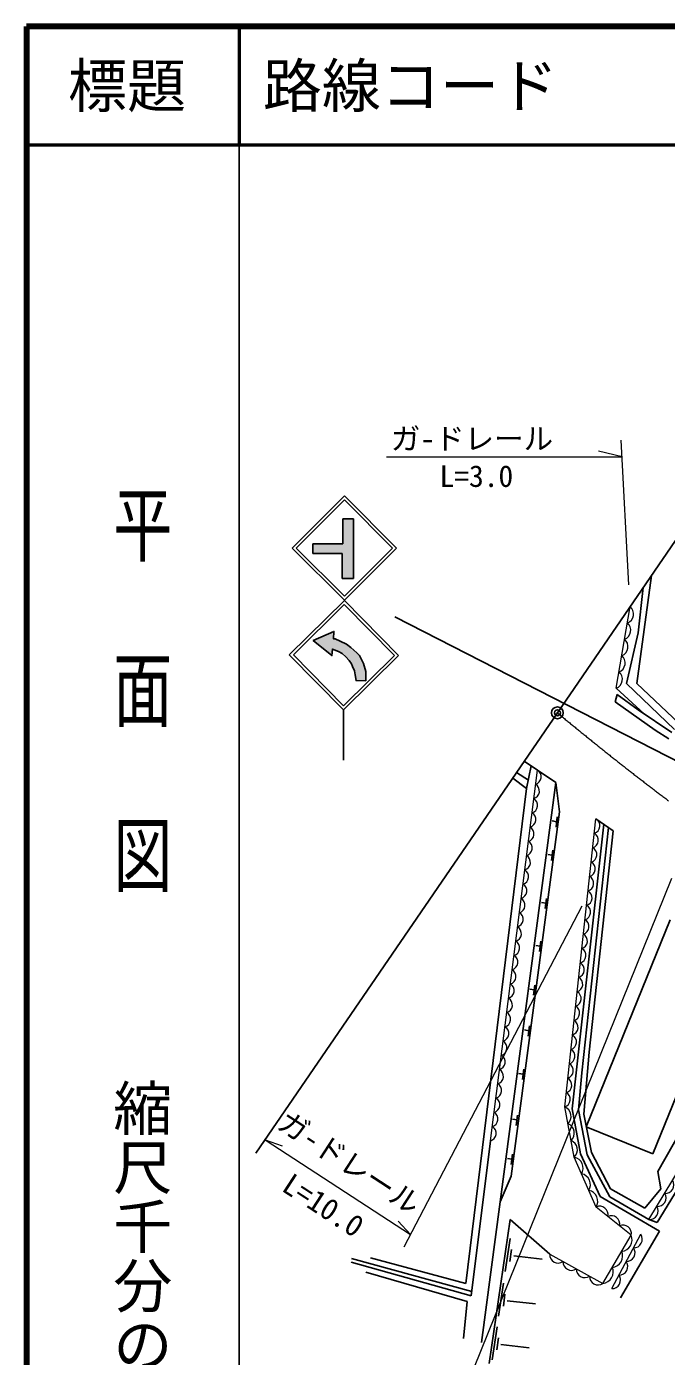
# Model space of a CAD drawing. Units: millimetres, scale not verified. Extents: x 40000 to 680000, y 20000 to 380000.
# Drawn here: x 40000 to 94172, y 267494 to 380000 of the extents above; entities that cross this region are included whole.
import ezdxf
from ezdxf.enums import TextEntityAlignment as Align

# ---------------------------------------------------------------- set-up
doc = ezdxf.new("R2010")
doc.units = ezdxf.units.MM
doc.header["$LTSCALE"] = 1000
doc.header["$PDMODE"] = 32
doc.header["$PDSIZE"] = 500
doc.linetypes.add('CHAIN', pattern=[18.5, 12, -1.5, 3.5, -1.5])
for name, color, linetype, lineweight in [('M-BGD', 7, 'Continuous', 25), ('M-BMK', 2, 'CHAIN', 13), ('M-BMK-SRVR', 3, 'Continuous', 25), ('M-STR-HTXT', 7, 'Continuous', 13), ('M-STR-STRC', 7, 'Continuous', 25), ('M-TTL', 2, 'Continuous', 140), ('M-TTL-BAND', 7, 'Continuous', 25), ('M-TTL-LINE', 7, 'Continuous', 50)]:
    doc.layers.add(name, color=color, linetype=linetype, lineweight=lineweight)
doc.layers.add('M-OTRS', color=6, linetype='Continuous')
doc.layers.add('M-TTL-TXT', color=7, linetype='Continuous')
doc.styles.add('@ＭＳ ゴシック', font='')
doc.styles.add('ＭＳ ゴシック', font='')
doc.styles.get('@ＭＳ ゴシック').set_extended_font_data('@MS Gothic')
doc.styles.get('ＭＳ ゴシック').set_extended_font_data('MS Gothic')

msp = doc.modelspace()

# ---------------------------------------------------------------- hatches: boundary and pattern name
at = {"layer": 'M-STR-STRC'}
for points in [[(66729, 333308), (66729, 335413), (64231, 335413), (64231, 336236), (66765, 336236), (66765, 338358), (67679, 338358), (67679, 333308)], [(66729, 333308), (66729, 335413), (64231, 335413), (64231, 336236), (66765, 336236), (66765, 338358), (67679, 338358), (67679, 333308)], [(66729, 333308), (66729, 335413), (64231, 335413), (64231, 336236), (66765, 336236), (66765, 338358), (67679, 338358), (67679, 333308)], [(66729, 333308), (66729, 335413), (64231, 335413), (64231, 336236), (66765, 336236), (66765, 338358), (67679, 338358), (67679, 333308)], [(66729, 333308), (66729, 335413), (64231, 335413), (64231, 336236), (66765, 336236), (66765, 338358), (67679, 338358), (67679, 333308)], [(67679, 338358), (66765, 338358), (66765, 336236), (64231, 336236), (64231, 335413), (66729, 335413), (66729, 333308), (67679, 333308)], [(65899, 327332), (65853, 326782), (64269, 328050), (66024, 328825), (65991, 328191), (66132, 328190), (66554, 328017), (67073, 327745), (67466, 327460), (67970, 327019), (68180, 326792), (68513, 326112), (68733, 325447), (68727, 324658), (67895, 324664), (67828, 325144), (67760, 325483), (67594, 325865), (67497, 326078), (67316, 326375), (67022, 326688), (66728, 326958), (66420, 327144)], [(65899, 327332), (65853, 326782), (64269, 328050), (66024, 328825), (65991, 328191), (66132, 328190), (66554, 328017), (67073, 327745), (67466, 327460), (67970, 327019), (68180, 326792), (68513, 326112), (68733, 325447), (68727, 324658), (67895, 324664), (67828, 325144), (67760, 325483), (67594, 325865), (67497, 326078), (67316, 326375), (67022, 326688), (66728, 326958), (66420, 327144)]]:
    msp.add_hatch(color=256, dxfattribs=at).paths.add_polyline_path(points)

# ---------------------------------------------------------------- linework, layer by layer
at = {"layer": 'M-BGD'}
for p, q in [((92903, 333562), (91654, 324433)), ((91774, 328710), (92208, 332548)), ((90787, 324433), (91774, 328710)), ((92294, 321845), (89922, 324019)), ((94849, 320523), (90787, 324433)), ((91654, 324433), (95224, 321079)), ((89993, 323481), (89820, 322869)), ((91774, 322191), (89993, 323481)), ((89820, 322869), (93223, 320477)), ((94632, 320291), (91774, 322191)), ((93223, 320477), (94386, 319748)), ((83246, 317102), (82136, 317851)), ((82727, 317452), (82339, 315534)), ((82339, 315534), (81160, 316427)), ((82484, 316250), (81476, 316888)), ((84816, 316047), (83246, 317102)), ((82339, 315534), (77179, 273648)), ((80104, 280562), (84816, 316047)), ((84816, 316047), (85133, 313555)), ((85133, 313555), (81031, 282745)), ((84882, 312728), (84505, 312796)), ((84935, 313139), (84824, 312272)), ((89661, 311968), (88208, 312970)), ((86199, 288446), (88866, 312517)), ((89280, 312231), (86997, 291496)), ((87637, 293226), (89661, 311968)), ((84506, 309901), (84129, 309969)), ((84558, 310312), (84448, 309445)), ((84017, 306247), (83907, 305380)), ((83965, 305836), (83588, 305904)), ((87372, 286928), (94499, 304431)), ((83481, 302202), (83104, 302270)), ((83533, 302612), (83423, 301746)), ((100136, 302135), (93009, 284632)), ((82988, 298504), (82611, 298572)), ((83041, 298914), (82930, 298048)), ((82529, 295052), (82152, 295120)), ((82581, 295462), (82471, 294596)), ((93396, 278814), (102657, 294038)), ((87179, 287982), (87637, 293226)), ((82039, 291373), (81662, 291441)), ((82091, 291783), (81981, 290917)), ((86997, 291496), (86718, 288346)), ((86897, 284637), (86199, 288446)), ((86718, 288346), (87456, 284538)), ((81523, 287496), (81146, 287564)), ((81575, 287906), (81465, 287040)), ((87837, 284752), (87179, 287982)), ((93009, 284632), (87372, 286928)), ((96052, 287703), (93440, 283137)), ((77643, 272613), (79283, 285728)), ((89432, 281681), (87837, 284752)), ((81081, 284181), (80704, 284249)), ((81134, 284592), (81023, 283725)), ((88552, 281009), (86897, 284637)), ((87456, 284538), (89370, 280989)), ((81031, 282745), (80104, 280562)), ((93440, 283137), (93699, 281662)), ((92343, 280027), (89432, 281681)), ((93699, 281662), (92343, 280027)), ((80104, 280562), (78519, 268658)), ((93577, 278097), (88552, 281009)), ((89370, 280989), (92689, 279075)), ((80946, 279089), (79151, 266887)), ((84290, 276139), (80946, 279089)), ((92689, 279075), (93396, 278814)), ((93577, 278097), (90277, 272450)), ((80937, 277464), (80525, 274673)), ((77691, 272999), (67517, 275775)), ((69113, 275835), (77179, 273648)), ((81057, 276547), (80924, 275537)), ((81243, 275989), (83649, 275710)), ((67494, 275464), (77643, 272613)), ((68730, 274627), (77304, 272135)), ((80381, 273683), (79969, 270892)), ((80501, 272766), (80368, 271756)), ((77304, 272135), (76985, 269004)), ((80687, 272208), (83093, 271929)), ((79837, 269984), (79425, 267193)), ((79957, 269067), (79824, 268057)), ((80143, 268509), (82549, 268230))]:
    msp.add_line(p, q, dxfattribs=at)
at = {"layer": 'M-BGD', "lineweight": 13}
for p, q in [((89922, 324019), (91102, 330935)), ((79283, 285728), (83246, 317102)), ((89539, 273226), (91998, 277825))]:
    msp.add_line(p, q, dxfattribs=at)
for points in [[(84290, 276139), (88791, 273671), (91184, 277739), (88223, 280131), (86368, 284348), (85561, 288595), (88208, 312970)], [(92689, 279075), (98046, 287926), (102667, 295463), (105583, 301160)]]:
    msp.add_lwpolyline(points, dxfattribs=at)
for centre, radius, start, end in [((90575, 330313), 815, 290.93292, 49.6933), ((90339, 328930), 815, 290.93292, 49.6933), ((90103, 327547), 815, 290.93292, 49.6933), ((89867, 326164), 815, 290.93292, 49.6933), ((89631, 324781), 815, 290.93292, 49.6933), ((82909, 316531), 662, 286.13106, 59.47036), ((82757, 315325), 662, 286.13106, 59.47036), ((82605, 314118), 662, 286.13106, 59.47036), ((82452, 312911), 662, 286.13106, 59.47036), ((87873, 312390), 670, 287.54779, 60.0574), ((82300, 311704), 662, 286.13106, 59.47036), ((87741, 311171), 670, 287.54779, 60.0574), ((82147, 310498), 662, 286.13106, 59.47036), ((87609, 309953), 670, 287.54779, 60.0574), ((81995, 309291), 662, 286.13106, 59.47036), ((81843, 308084), 662, 286.13106, 59.47036), ((87476, 308734), 670, 287.54779, 60.0574), ((81690, 306878), 662, 286.13106, 59.47036), ((87344, 307515), 670, 287.54779, 60.0574), ((81538, 305671), 662, 286.13106, 59.47036), ((87212, 306296), 670, 287.54779, 60.0574), ((81385, 304464), 662, 286.13106, 59.47036), ((87079, 305078), 670, 287.54779, 60.0574), ((81233, 303258), 662, 286.13106, 59.47036), ((86947, 303859), 670, 287.54779, 60.0574), ((86815, 302640), 670, 287.54779, 60.0574), ((81080, 302051), 662, 286.13106, 59.47036), ((86682, 301421), 670, 287.54779, 60.0574), ((80928, 300844), 662, 286.13106, 59.47036), ((86550, 300203), 670, 287.54779, 60.0574), ((80776, 299638), 662, 286.13106, 59.47036), ((86418, 298984), 670, 287.54779, 60.0574), ((80623, 298431), 662, 286.13106, 59.47036), ((86285, 297765), 670, 287.54779, 60.0574), ((80471, 297224), 662, 286.13106, 59.47036), ((86153, 296546), 670, 287.54779, 60.0574), ((80318, 296018), 662, 286.13106, 59.47036), ((86021, 295328), 670, 287.54779, 60.0574), ((80166, 294811), 662, 286.13106, 59.47036), ((80013, 293604), 662, 286.13106, 59.47036), ((85888, 294109), 670, 287.54779, 60.0574), ((79861, 292398), 662, 286.13106, 59.47036), ((85756, 292890), 670, 287.54779, 60.0574), ((79709, 291191), 662, 286.13106, 59.47036), ((85624, 291671), 670, 287.54779, 60.0574), ((79556, 289984), 662, 286.13106, 59.47036), ((85491, 290453), 670, 287.54779, 60.0574), ((79404, 288777), 662, 286.13106, 59.47036), ((85359, 289234), 670, 287.54779, 60.0574), ((79251, 287571), 662, 286.13106, 59.47036), ((85254, 287804), 849, 312.6906, 68.84091), ((79099, 286364), 662, 286.13106, 59.47036), ((85524, 286388), 849, 312.6906, 68.84091), ((85793, 284972), 849, 312.6906, 68.84091), ((86186, 283430), 937, 328.69869, 78.77306), ((86804, 282024), 937, 328.69869, 78.77306), ((94087, 282008), 723, 265.3349, 32.29888), ((87422, 280618), 937, 328.69869, 78.77306), ((93417, 280901), 723, 265.3349, 32.29888), ((88526, 279497), 703, 346.59996, 115.51802), ((92748, 279795), 723, 265.3349, 32.29888), ((89513, 278699), 703, 346.59996, 115.51802), ((90500, 277902), 703, 346.59996, 115.51802), ((90291, 277352), 973, 275.62053, 23.44838), ((91398, 277406), 731, 268.80288, 34.93189), ((85004, 276106), 715, 177.39021, 305.14909), ((89493, 275996), 973, 275.62053, 23.44838), ((90783, 276257), 731, 268.80288, 34.93189), ((86129, 275489), 715, 177.39021, 305.14909), ((87254, 274872), 715, 177.39021, 305.14909), ((88696, 274640), 973, 275.62053, 23.44838), ((90169, 275107), 731, 268.80288, 34.93189), ((88379, 274256), 715, 177.39021, 305.14909), ((89554, 273957), 731, 268.80288, 34.93189)]:
    msp.add_arc(centre, radius, start, end, dxfattribs=at)
at = {"layer": 'M-BMK'}
msp.add_arc((246442, 516398), 252772, 230.28903, 252.68045, dxfattribs=at)
at = {"layer": 'M-BMK-SRVR'}
for p, q in [((102004, 346842), (84942, 321945)), ((84942, 321945), (59410, 284689))]:
    msp.add_line(p, q, dxfattribs=at)
msp.add_circle((84942, 321945), 500, dxfattribs=at)
at = {"layer": 'M-OTRS'}
msp.add_point((84942, 321945), dxfattribs=at)
at = {"layer": 'M-STR-HTXT'}
for p, q in [((90995, 332770), (90351, 345017)), ((70474, 343593), (90426, 343593)), ((90426, 343593), (88426, 344093)), ((76810, 263884), (94624, 307966)), ((71967, 276754), (87051, 305611)), ((60188, 285824), (72516, 277805)), ((60188, 285824), (61650, 285321)), ((72516, 277805), (71463, 278937))]:
    msp.add_line(p, q, dxfattribs=at)
at = {"layer": 'M-STR-STRC'}
for p, q in [((66905, 340298), (62493, 335886)), ((66905, 339959), (62832, 335886)), ((71318, 335886), (66905, 340298)), ((70978, 335886), (66905, 339959)), ((67679, 338358), (66765, 338358)), ((66765, 338358), (66765, 336236)), ((67679, 333308), (67679, 338358)), ((62493, 335886), (66905, 331474)), ((62832, 335886), (66905, 331813)), ((66765, 336236), (64231, 336236)), ((64231, 336236), (64231, 335413)), ((64231, 335413), (66729, 335413)), ((66729, 335413), (66729, 333308)), ((66905, 331474), (71318, 335886)), ((66905, 331813), (70978, 335886)), ((66729, 333308), (67679, 333308)), ((66905, 331457), (62235, 326861)), ((66902, 331100), (62592, 326858)), ((71145, 326790), (66902, 331100)), ((71501, 326787), (66905, 331457)), ((71168, 330067), (109542, 310452)), ((62235, 326861), (66831, 322191)), ((62592, 326858), (66834, 322547)), ((66831, 322191), (71501, 326787)), ((66834, 322547), (71145, 326790)), ((66837, 317924), (66837, 322191))]:
    msp.add_line(p, q, dxfattribs=at)
msp.add_lwpolyline([(68727, 324658), (68733, 325447), (68513, 326112), (68180, 326792), (67970, 327019), (67466, 327460), (67073, 327745), (66554, 328017), (66132, 328190), (65991, 328191), (66024, 328825), (64269, 328050), (65853, 326782), (65899, 327332), (66420, 327144), (66728, 326958), (67022, 326688), (67316, 326375), (67497, 326078), (67594, 325865), (67760, 325483), (67828, 325144), (67895, 324664)], close=True, dxfattribs=at)
at = {"layer": 'M-TTL'}
for p, q in [((40000, 380000), (40000, 20000)), ((680000, 380000), (40000, 380000))]:
    msp.add_line(p, q, dxfattribs=at)
at = {"layer": 'M-TTL-BAND'}
msp.add_line((58000, 370000), (58000, 20000), dxfattribs=at)
at = {"layer": 'M-TTL-LINE'}
for p, q in [((58000, 380000), (58000, 370000)), ((40000, 370000), (680000, 370000))]:
    msp.add_line(p, q, dxfattribs=at)

# ---------------------------------------------------------------- texts
at = {"layer": 'M-STR-HTXT', "style": 'ＭＳ ゴシック'}
for s, p in [('ガ-ドレール', (70833, 343670)), ('L=3.0', (74965, 340503))]:
    msp.add_text(s, height=1833, dxfattribs=at).set_placement(p, align=Align.BOTTOM_LEFT)
for s, p in [('ガ-ドレール', (60779, 286418)), ('L=10.0', (61192, 281101))]:
    msp.add_text(s, height=1833, rotation=326.957, dxfattribs=at).set_placement(p, align=Align.BOTTOM_LEFT)
at = {"layer": 'M-TTL-BAND', "style": '@ＭＳ ゴシック', "width": 1.4}
msp.add_text('平  面  図', height=3666, rotation=270, dxfattribs=at).set_placement((49777, 306475), align=Align.MIDDLE_RIGHT)
at = {"layer": 'M-TTL-BAND', "style": '@ＭＳ ゴシック'}
msp.add_text('縮尺千分の一', height=3666, rotation=270, dxfattribs=at).set_placement((49777, 261030), align=Align.MIDDLE_RIGHT)
at = {"layer": 'M-TTL-TXT', "style": 'ＭＳ ゴシック'}
msp.add_text('標題', height=3666, dxfattribs=at).set_placement((48500, 375000), align=Align.MIDDLE_CENTER)
msp.add_text('路線コード', height=3666, dxfattribs=at).set_placement((60000, 375000), align=Align.MIDDLE_LEFT)

doc.saveas('drawing.dxf')
